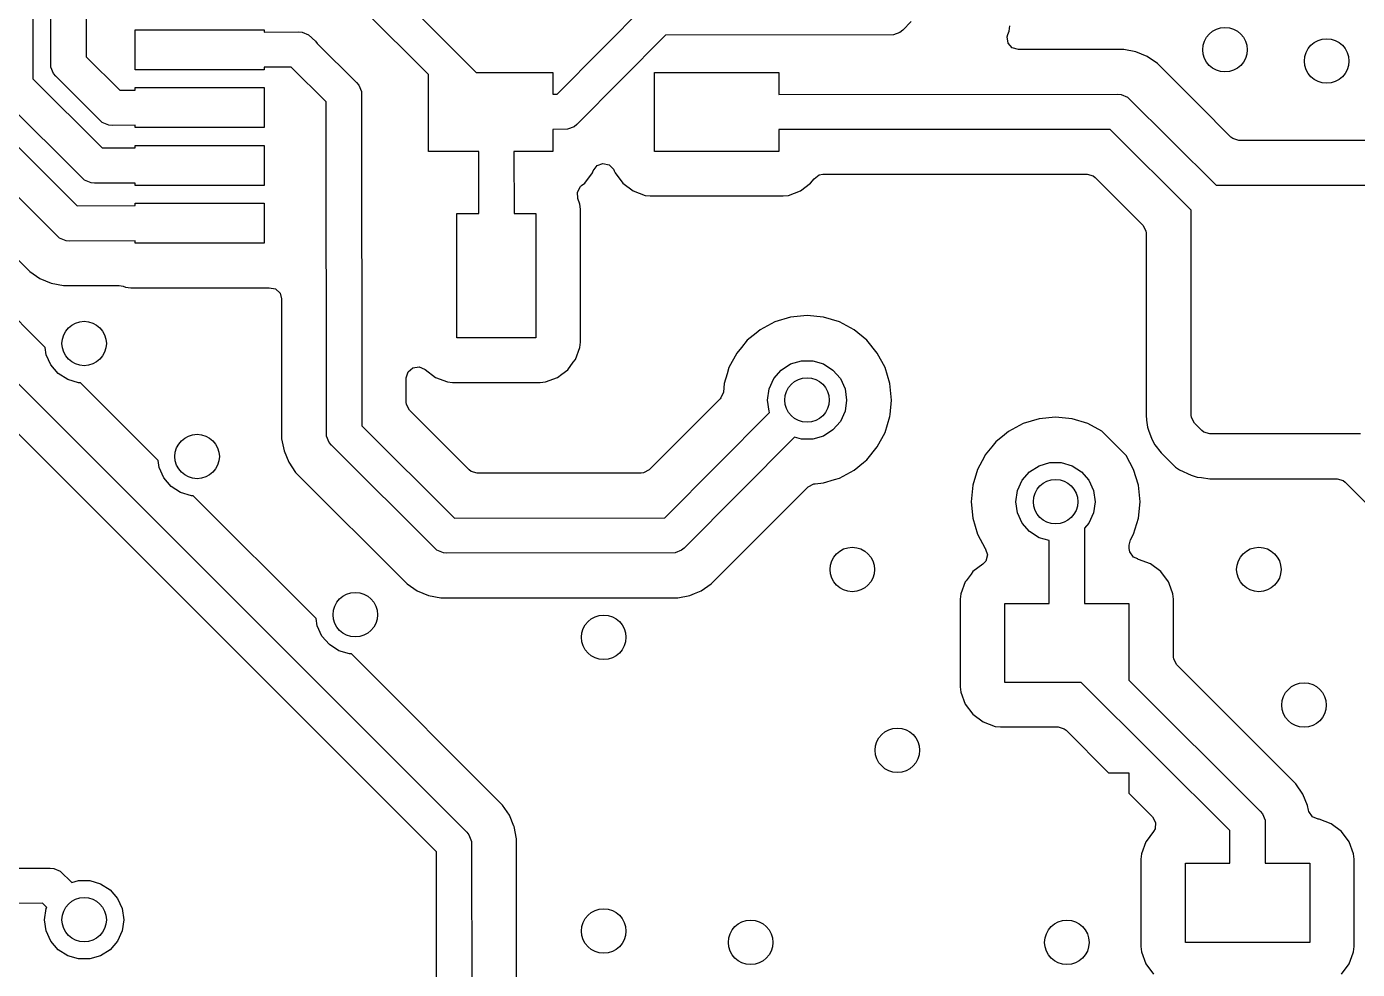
# Model space of a CAD drawing. Extents: x 0.01 to 3.19, y 0.01 to 2.39.
# Drawn here: x 2.275 to 2.864, y 0.573 to 0.99 of the extents above; entities that cross this region are included whole.
import ezdxf

# ---------------------------------------------------------------- set-up
doc = ezdxf.new("R2010")
doc.units = 0
doc.header["$MEASUREMENT"] = 0
doc.layers.add('BLACK', color=7, linetype='CONTINUOUS')

msp = doc.modelspace()

# ---------------------------------------------------------------- linework, layer by layer
at = {"layer": 'BLACK', "linetype": 'CONTINUOUS'}
for p, q in [((2.28527, 0.97228), (2.28512, 1.40965)), ((2.27709, 1.40392), (2.27724, 0.9671)), ((2.30072, 1.40626), (2.30087, 0.9769)), ((2.43128, 1.01214), (2.47359, 0.97)), ((2.4525, 0.96899), (2.42351, 0.99786)), ((2.50938, 0.96036), (2.54864, 0.99982)), ((2.66609, 0.9925), (2.66232, 0.98868)), ((2.70945, 0.98827), (2.7097, 0.99062)), ((2.3226, 0.97114), (2.3226, 0.98886)), ((2.3226, 0.98886), (2.37969, 0.98886)), ((2.37969, 0.98886), (2.37969, 0.98782)), ((2.37969, 0.98782), (2.395, 0.98787)), ((2.395, 0.98787), (2.39654, 0.98772)), ((2.39654, 0.98772), (2.39937, 0.98655)), ((2.39937, 0.98655), (2.40234, 0.9838)), ((2.40234, 0.9838), (2.40321, 0.98273)), ((2.55728, 0.98638), (2.51803, 0.94693)), ((2.65829, 0.98653), (2.55728, 0.98638)), ((2.66113, 0.9877), (2.65829, 0.98653)), ((2.66232, 0.98868), (2.66113, 0.9877)), ((2.70863, 0.98575), (2.70889, 0.98677)), ((2.70903, 0.98298), (2.70863, 0.98575)), ((2.70889, 0.98677), (2.70945, 0.98827)), ((2.40321, 0.98273), (2.42057, 0.96557)), ((2.71086, 0.98087), (2.70903, 0.98298)), ((2.71354, 0.98008), (2.71086, 0.98087)), ((2.76022, 0.98008), (2.71354, 0.98008)), ((2.76554, 0.97902), (2.76022, 0.98008)), ((2.77056, 0.97694), (2.76554, 0.97902)), ((2.28645, 0.96944), (2.28527, 0.97228)), ((2.30087, 0.9769), (2.31577, 0.96215)), ((2.39161, 0.97226), (2.37969, 0.97222)), ((2.37969, 0.97222), (2.37969, 0.97114)), ((2.40713, 0.95691), (2.39161, 0.97226)), ((2.77508, 0.97392), (2.77056, 0.97694)), ((2.79344, 0.95556), (2.77508, 0.97392)), ((2.27724, 0.9671), (2.30797, 0.93656)), ((2.28743, 0.96825), (2.28645, 0.96944)), ((2.30803, 0.94786), (2.28743, 0.96825)), ((2.37969, 0.97114), (2.3226, 0.97114)), ((2.4525, 0.935), (2.4525, 0.96899)), ((2.47359, 0.97), (2.5075, 0.97)), ((2.5075, 0.97), (2.5075, 0.96035)), ((2.5525, 0.935), (2.5525, 0.97)), ((2.5525, 0.97), (2.6075, 0.97)), ((2.6075, 0.97), (2.6075, 0.96025)), ((2.31577, 0.96215), (2.3226, 0.96218)), ((2.3226, 0.96218), (2.3226, 0.96327)), ((2.3226, 0.96327), (2.37969, 0.96327)), ((2.37969, 0.96327), (2.37969, 0.94555)), ((2.42057, 0.96557), (2.42155, 0.96437)), ((2.42155, 0.96437), (2.42272, 0.96154)), ((2.42272, 0.96154), (2.42287, 0.81364)), ((2.5075, 0.96035), (2.50938, 0.96036)), ((2.6075, 0.96025), (2.7575, 0.96037)), ((2.7575, 0.96037), (2.75904, 0.96022)), ((2.75904, 0.96022), (2.76187, 0.95905)), ((2.30021, 0.92227), (2.2638, 0.95847)), ((2.40728, 0.80903), (2.40713, 0.95691)), ((2.76187, 0.95905), (2.80108, 0.92)), ((2.80765, 0.94135), (2.79344, 0.95556)), ((2.25362, 0.95405), (2.2969, 0.91096)), ((2.28913, 0.89668), (2.24018, 0.94542)), ((2.31087, 0.94669), (2.30803, 0.94786)), ((2.3124, 0.94654), (2.31087, 0.94669)), ((2.3226, 0.94657), (2.3124, 0.94654)), ((2.3226, 0.94555), (2.3226, 0.94657)), ((2.37969, 0.94555), (2.3226, 0.94555)), ((2.514, 0.94478), (2.5075, 0.94475)), ((2.5075, 0.94475), (2.5075, 0.935)), ((2.51684, 0.94595), (2.514, 0.94478)), ((2.51803, 0.94693), (2.51684, 0.94595)), ((2.7541, 0.94477), (2.6075, 0.94465)), ((2.6075, 0.94465), (2.6075, 0.935)), ((2.79, 0.90902), (2.7541, 0.94477)), ((2.28273, 0.84824), (2.18996, 0.94101)), ((2.3226, 0.9366), (2.3226, 0.93768)), ((2.3226, 0.93768), (2.37969, 0.93768)), ((2.37969, 0.93768), (2.37969, 0.91996)), ((2.80847, 0.94069), (2.80765, 0.94135)), ((2.81116, 0.9399), (2.80847, 0.94069)), ((3.11004, 0.9399), (2.81116, 0.9399)), ((2.16752, 0.93537), (2.46937, 0.63374)), ((2.22433, 0.93341), (2.27593, 0.88181)), ((2.30797, 0.93656), (2.3226, 0.9366)), ((2.47466, 0.935), (2.4525, 0.935)), ((2.47472, 0.9075), (2.47466, 0.935)), ((2.5075, 0.935), (2.49026, 0.935)), ((2.49026, 0.935), (2.49032, 0.9075)), ((2.6075, 0.935), (2.5525, 0.935)), ((2.52158, 0.92092), (2.52497, 0.92546)), ((2.52497, 0.92546), (2.52535, 0.92648)), ((2.52497, 0.92546), (2.52497, 0.92546)), ((2.52497, 0.92546), (2.52497, 0.92546)), ((2.52535, 0.92648), (2.52703, 0.92872)), ((2.52703, 0.92872), (2.52965, 0.92969)), ((2.52965, 0.92969), (2.53238, 0.9291)), ((2.53238, 0.9291), (2.53435, 0.92712)), ((2.53435, 0.92712), (2.53465, 0.92648)), ((2.53465, 0.92648), (2.53503, 0.92546)), ((2.53503, 0.92546), (2.53503, 0.92546)), ((2.53503, 0.92546), (2.53842, 0.92092)), ((2.62532, 0.92461), (2.62705, 0.92492)), ((2.62705, 0.92492), (2.74402, 0.92492)), ((2.74402, 0.92492), (2.7467, 0.92413)), ((2.45593, 0.62512), (2.15975, 0.92108)), ((2.30305, 0.9211), (2.30021, 0.92227)), ((2.30458, 0.92094), (2.30305, 0.9211)), ((2.3226, 0.921), (2.30458, 0.92094)), ((2.3226, 0.91996), (2.3226, 0.921)), ((2.37969, 0.91996), (2.3226, 0.91996)), ((2.51833, 0.91698), (2.51967, 0.91944)), ((2.51967, 0.91944), (2.52021, 0.9199)), ((2.52021, 0.9199), (2.52158, 0.92092)), ((2.52158, 0.92092), (2.52158, 0.92092)), ((2.53842, 0.92092), (2.54296, 0.91753)), ((2.61704, 0.91753), (2.62158, 0.92092)), ((2.62158, 0.92092), (2.62308, 0.92293)), ((2.62308, 0.92293), (2.62532, 0.92461)), ((2.7467, 0.92413), (2.74753, 0.92347)), ((2.74753, 0.92347), (2.76865, 0.90235)), ((2.80108, 0.92), (3.11004, 0.92)), ((2.51853, 0.91419), (2.51833, 0.91698)), ((2.51945, 0.91173), (2.51853, 0.91419)), ((2.54296, 0.91753), (2.54296, 0.91753)), ((2.54296, 0.91753), (2.54827, 0.91555)), ((2.54827, 0.91555), (2.54827, 0.91555)), ((2.54827, 0.91555), (2.55062, 0.9153)), ((2.55062, 0.9153), (2.55062, 0.9153)), ((2.55062, 0.9153), (2.60938, 0.9153)), ((2.60938, 0.9153), (2.60939, 0.9153)), ((2.60939, 0.9153), (2.61173, 0.91555)), ((2.61173, 0.91555), (2.61704, 0.91753)), ((2.61173, 0.91555), (2.61173, 0.91555)), ((2.61704, 0.91753), (2.61704, 0.91753)), ((2.61704, 0.91753), (2.61704, 0.91753)), ((2.2969, 0.91096), (2.3226, 0.91103)), ((2.3226, 0.91103), (2.3226, 0.91209)), ((2.3226, 0.91209), (2.37969, 0.91209)), ((2.37969, 0.91209), (2.37969, 0.89437)), ((2.465, 0.8525), (2.465, 0.9075)), ((2.465, 0.9075), (2.47472, 0.9075)), ((2.49032, 0.9075), (2.5, 0.9075)), ((2.5, 0.9075), (2.5, 0.8525)), ((2.5197, 0.90938), (2.51945, 0.91173)), ((2.5197, 0.85062), (2.5197, 0.90938)), ((2.79, 0.81827), (2.79, 0.90902)), ((2.76865, 0.90235), (2.76999, 0.8999)), ((2.29197, 0.89551), (2.28913, 0.89668)), ((2.29351, 0.89535), (2.29197, 0.89551)), ((2.3226, 0.89543), (2.29351, 0.89535)), ((2.3226, 0.89437), (2.3226, 0.89543)), ((2.76999, 0.8999), (2.7701, 0.89884)), ((2.7701, 0.89884), (2.7701, 0.81827)), ((2.37969, 0.89437), (2.3226, 0.89437)), ((2.27593, 0.88181), (2.27593, 0.88181)), ((2.27593, 0.88181), (2.28044, 0.87879)), ((2.28044, 0.87879), (2.28546, 0.87671)), ((2.28546, 0.87671), (2.28546, 0.87671)), ((2.28546, 0.87671), (2.29079, 0.87565)), ((2.29079, 0.87565), (2.29079, 0.87565)), ((2.29079, 0.87565), (2.29079, 0.87565)), ((2.29079, 0.87565), (2.31551, 0.87565)), ((2.31551, 0.87565), (2.31724, 0.87534)), ((2.31724, 0.87534), (2.31837, 0.87492)), ((2.31837, 0.87492), (2.31837, 0.87492)), ((2.31837, 0.87492), (2.32071, 0.87467)), ((2.32071, 0.87467), (2.32071, 0.87467)), ((2.32071, 0.87467), (2.38157, 0.87467)), ((2.38157, 0.87467), (2.38193, 0.8747)), ((2.38157, 0.87467), (2.38157, 0.87467)), ((2.38193, 0.8747), (2.38468, 0.87421)), ((2.38468, 0.87421), (2.38673, 0.8723)), ((2.38673, 0.8723), (2.38742, 0.86977)), ((2.38742, 0.86977), (2.38742, 0.80785)), ((2.6127, 0.86169), (2.60569, 0.85956)), ((2.62, 0.8624), (2.6127, 0.86169)), ((2.6127, 0.86169), (2.6127, 0.86169)), ((2.6127, 0.86169), (2.6127, 0.86169)), ((2.6273, 0.86169), (2.62, 0.8624)), ((2.62, 0.8624), (2.62, 0.8624)), ((2.63431, 0.85956), (2.6273, 0.86169)), ((2.6273, 0.86169), (2.6273, 0.86169)), ((2.6273, 0.86169), (2.6273, 0.86169)), ((2.59743, 0.85463), (2.59355, 0.85145)), ((2.59922, 0.8561), (2.59743, 0.85463)), ((2.60569, 0.85956), (2.59922, 0.8561)), ((2.59922, 0.8561), (2.59922, 0.8561)), ((2.59922, 0.8561), (2.59922, 0.8561)), ((2.64078, 0.8561), (2.63431, 0.85956)), ((2.64645, 0.85145), (2.64078, 0.8561)), ((2.5, 0.8525), (2.465, 0.8525)), ((2.51747, 0.84296), (2.51945, 0.84827)), ((2.51945, 0.84827), (2.5197, 0.85062)), ((2.51945, 0.84827), (2.51945, 0.84827)), ((2.59094, 0.84827), (2.5889, 0.84578)), ((2.59355, 0.85145), (2.59094, 0.84827)), ((2.6511, 0.84578), (2.64645, 0.85145)), ((2.28319, 0.84506), (2.28273, 0.84824)), ((2.28526, 0.84053), (2.28319, 0.84506)), ((2.51653, 0.8417), (2.51747, 0.84296)), ((2.51747, 0.84296), (2.51747, 0.84296)), ((2.51747, 0.84296), (2.51747, 0.84296)), ((2.5889, 0.84578), (2.58544, 0.83931)), ((2.5889, 0.84578), (2.5889, 0.84578)), ((2.65456, 0.83931), (2.6511, 0.84578)), ((2.28853, 0.83676), (2.28526, 0.84053)), ((2.29272, 0.83406), (2.28853, 0.83676)), ((2.44258, 0.83479), (2.44337, 0.83747)), ((2.44337, 0.83747), (2.44548, 0.8393)), ((2.44548, 0.8393), (2.44825, 0.8397)), ((2.44825, 0.8397), (2.45062, 0.83862)), ((2.45062, 0.83862), (2.45064, 0.83864)), ((2.45064, 0.83864), (2.45073, 0.83857)), ((2.45073, 0.83857), (2.45079, 0.83854)), ((2.45079, 0.83854), (2.45088, 0.83846)), ((2.45088, 0.83846), (2.45546, 0.83503)), ((2.5114, 0.83642), (2.51408, 0.83842)), ((2.51408, 0.83842), (2.51653, 0.8417)), ((2.58461, 0.83656), (2.58331, 0.8323)), ((2.58544, 0.83931), (2.58461, 0.83656)), ((2.60526, 0.83447), (2.60853, 0.83824)), ((2.60853, 0.83824), (2.61272, 0.84094)), ((2.61272, 0.84094), (2.61751, 0.84234)), ((2.61751, 0.84234), (2.62249, 0.84234)), ((2.62249, 0.84234), (2.62728, 0.84094)), ((2.62728, 0.84094), (2.63147, 0.83824)), ((2.63147, 0.83824), (2.63474, 0.83447)), ((2.65669, 0.8323), (2.65456, 0.83931)), ((2.29751, 0.83266), (2.29272, 0.83406)), ((2.29831, 0.83266), (2.29751, 0.83266)), ((2.33273, 0.79824), (2.29831, 0.83266)), ((2.44258, 0.82405), (2.44258, 0.83479)), ((2.45546, 0.83503), (2.45546, 0.83503)), ((2.45546, 0.83503), (2.46077, 0.83305)), ((2.46077, 0.83305), (2.46077, 0.83305)), ((2.46077, 0.83305), (2.46312, 0.8328)), ((2.46312, 0.8328), (2.46312, 0.8328)), ((2.46312, 0.8328), (2.50188, 0.8328)), ((2.50188, 0.8328), (2.50189, 0.8328)), ((2.50189, 0.8328), (2.50423, 0.83305)), ((2.50423, 0.83305), (2.50954, 0.83503)), ((2.50423, 0.83305), (2.50423, 0.83305)), ((2.50954, 0.83503), (2.5114, 0.83642)), ((2.50954, 0.83503), (2.50954, 0.83503)), ((2.50954, 0.83503), (2.50954, 0.83503)), ((2.58331, 0.8323), (2.58294, 0.82854)), ((2.58331, 0.8323), (2.58331, 0.8323)), ((2.60319, 0.82994), (2.60526, 0.83447)), ((2.63474, 0.83447), (2.63681, 0.82994)), ((2.6574, 0.825), (2.65669, 0.8323)), ((2.65669, 0.8323), (2.65669, 0.8323)), ((2.65669, 0.8323), (2.65669, 0.8323)), ((2.58151, 0.82552), (2.55007, 0.79407)), ((2.5819, 0.82595), (2.58151, 0.82552)), ((2.58294, 0.82854), (2.5819, 0.82595)), ((2.60248, 0.825), (2.60319, 0.82994)), ((2.60319, 0.82006), (2.60248, 0.825)), ((2.63681, 0.82994), (2.63752, 0.825)), ((2.63752, 0.825), (2.63681, 0.82006)), ((2.65677, 0.8186), (2.6574, 0.825)), ((2.6574, 0.825), (2.6574, 0.825)), ((2.44269, 0.82299), (2.44258, 0.82405)), ((2.44403, 0.82054), (2.44269, 0.82299)), ((2.4705, 0.79407), (2.44403, 0.82054)), ((2.55697, 0.77291), (2.60343, 0.81953)), ((2.60343, 0.81953), (2.60319, 0.82006)), ((2.63681, 0.82006), (2.63474, 0.81553)), ((2.42287, 0.81364), (2.46393, 0.77277)), ((2.63474, 0.81553), (2.63147, 0.81176)), ((2.65456, 0.81069), (2.65669, 0.8177)), ((2.65669, 0.8177), (2.65677, 0.8186)), ((2.71569, 0.81456), (2.70922, 0.8111)), ((2.7227, 0.81669), (2.71569, 0.81456)), ((2.73, 0.8174), (2.7227, 0.81669)), ((2.7227, 0.81669), (2.7227, 0.81669)), ((2.7227, 0.81669), (2.7227, 0.81669)), ((2.7373, 0.81669), (2.73, 0.8174)), ((2.73, 0.8174), (2.73, 0.8174)), ((2.74431, 0.81456), (2.7373, 0.81669)), ((2.7373, 0.81669), (2.7373, 0.81669)), ((2.7373, 0.81669), (2.7373, 0.81669)), ((2.75045, 0.81128), (2.74431, 0.81456)), ((2.7701, 0.81827), (2.77021, 0.81615)), ((2.77021, 0.81615), (2.77021, 0.81615)), ((2.77021, 0.81615), (2.77033, 0.81509)), ((2.77033, 0.81509), (2.77033, 0.81509)), ((2.77033, 0.81509), (2.77067, 0.81299)), ((2.77067, 0.81299), (2.77067, 0.81299)), ((2.77067, 0.81299), (2.77067, 0.81299)), ((2.77067, 0.81299), (2.77117, 0.81165)), ((2.79011, 0.81722), (2.79, 0.81827)), ((2.79145, 0.81477), (2.79011, 0.81722)), ((2.79477, 0.81145), (2.79145, 0.81477)), ((2.38742, 0.80785), (2.38848, 0.80253)), ((2.40845, 0.8062), (2.40728, 0.80903)), ((2.6145, 0.80854), (2.56561, 0.75947)), ((2.61751, 0.80766), (2.6145, 0.80854)), ((2.62249, 0.80766), (2.61751, 0.80766)), ((2.62728, 0.80906), (2.62249, 0.80766)), ((2.63147, 0.81176), (2.62728, 0.80906)), ((2.6511, 0.80422), (2.65456, 0.81069)), ((2.70743, 0.80963), (2.70355, 0.80645)), ((2.70922, 0.8111), (2.70743, 0.80963)), ((2.70922, 0.8111), (2.70922, 0.8111)), ((2.70922, 0.8111), (2.70922, 0.8111)), ((2.76126, 0.80048), (2.75045, 0.81128)), ((2.77117, 0.81165), (2.77265, 0.80768)), ((2.77265, 0.80768), (2.77399, 0.80523)), ((2.79559, 0.81079), (2.79477, 0.81145)), ((2.79827, 0.81), (2.79559, 0.81079)), ((2.865, 0.81), (2.79827, 0.81)), ((2.38848, 0.80253), (2.38848, 0.80253)), ((2.38848, 0.80253), (2.39056, 0.79751)), ((2.40943, 0.805), (2.40845, 0.8062)), ((2.45616, 0.75849), (2.40943, 0.805)), ((2.64645, 0.79855), (2.6511, 0.80422)), ((2.70172, 0.80422), (2.6989, 0.80078)), ((2.70355, 0.80645), (2.70172, 0.80422)), ((2.77399, 0.80523), (2.77672, 0.80157)), ((2.77672, 0.80157), (2.78262, 0.79568)), ((2.33319, 0.79506), (2.33273, 0.79824)), ((2.39056, 0.79751), (2.39358, 0.79299)), ((2.64078, 0.7939), (2.64502, 0.79738)), ((2.64502, 0.79738), (2.64645, 0.79855)), ((2.6985, 0.80004), (2.69544, 0.79431)), ((2.6989, 0.80078), (2.6985, 0.80004)), ((2.71853, 0.79324), (2.72272, 0.79594)), ((2.72272, 0.79594), (2.72751, 0.79734)), ((2.72751, 0.79734), (2.73249, 0.79734)), ((2.73249, 0.79734), (2.73728, 0.79594)), ((2.73728, 0.79594), (2.74147, 0.79324)), ((2.76456, 0.79431), (2.76126, 0.80048)), ((2.78262, 0.79568), (2.7831, 0.79529)), ((2.7831, 0.79529), (2.7831, 0.79529)), ((2.7831, 0.79529), (2.7831, 0.79529)), ((2.7831, 0.79529), (2.7831, 0.79529)), ((2.7831, 0.79529), (2.78483, 0.79405)), ((2.33526, 0.79053), (2.33319, 0.79506)), ((2.33853, 0.78676), (2.33526, 0.79053)), ((2.39358, 0.79299), (2.39358, 0.79299)), ((2.39358, 0.79299), (2.44295, 0.74362)), ((2.47133, 0.79341), (2.4705, 0.79407)), ((2.47401, 0.79262), (2.47133, 0.79341)), ((2.54656, 0.79262), (2.47401, 0.79262)), ((2.54762, 0.79273), (2.54656, 0.79262)), ((2.55007, 0.79407), (2.54762, 0.79273)), ((2.6273, 0.78831), (2.63216, 0.78979)), ((2.63216, 0.78979), (2.63431, 0.79044)), ((2.63431, 0.79044), (2.64078, 0.7939)), ((2.64078, 0.7939), (2.64078, 0.7939)), ((2.69544, 0.79431), (2.69331, 0.7873)), ((2.71319, 0.78494), (2.71526, 0.78947)), ((2.71526, 0.78947), (2.71853, 0.79324)), ((2.74147, 0.79324), (2.74474, 0.78947)), ((2.74474, 0.78947), (2.74681, 0.78494)), ((2.76669, 0.7873), (2.76456, 0.79431)), ((2.78483, 0.79405), (2.78998, 0.79169)), ((2.78998, 0.79169), (2.79267, 0.7909)), ((2.79267, 0.7909), (2.79267, 0.7909)), ((2.79267, 0.7909), (2.79454, 0.79064)), ((2.79454, 0.79064), (2.79827, 0.7901)), ((2.79827, 0.7901), (2.8547, 0.7901)), ((2.8547, 0.7901), (2.85738, 0.78931)), ((2.34272, 0.78406), (2.33853, 0.78676)), ((2.34751, 0.78266), (2.34272, 0.78406)), ((2.57762, 0.74362), (2.62052, 0.78651)), ((2.62052, 0.78651), (2.62297, 0.78785)), ((2.62297, 0.78785), (2.62354, 0.78794)), ((2.62354, 0.78794), (2.6273, 0.78831)), ((2.6273, 0.78831), (2.6273, 0.78831)), ((2.69331, 0.7873), (2.6926, 0.78)), ((2.69331, 0.7873), (2.69331, 0.7873)), ((2.69331, 0.7873), (2.69331, 0.7873)), ((2.71248, 0.78), (2.71319, 0.78494)), ((2.74681, 0.78494), (2.74752, 0.78)), ((2.7674, 0.78), (2.76669, 0.7873)), ((2.76669, 0.7873), (2.76669, 0.7873)), ((2.76669, 0.7873), (2.76669, 0.7873)), ((2.85738, 0.78931), (2.85821, 0.78865)), ((2.85821, 0.78865), (2.91947, 0.72738)), ((2.34831, 0.78266), (2.34751, 0.78266)), ((2.40273, 0.72824), (2.34831, 0.78266)), ((2.6926, 0.78), (2.6926, 0.78)), ((2.6926, 0.78), (2.69331, 0.7727)), ((2.71319, 0.77506), (2.71248, 0.78)), ((2.74752, 0.78), (2.74681, 0.77506)), ((2.76669, 0.7727), (2.7674, 0.78)), ((2.7674, 0.78), (2.7674, 0.78)), ((2.46393, 0.77277), (2.55697, 0.77291)), ((2.69331, 0.7727), (2.69544, 0.76569)), ((2.71526, 0.77053), (2.71319, 0.77506)), ((2.74681, 0.77506), (2.74474, 0.77053)), ((2.76456, 0.76569), (2.76669, 0.7727)), ((2.76669, 0.7727), (2.76669, 0.7727)), ((2.71853, 0.76676), (2.71526, 0.77053)), ((2.72272, 0.76406), (2.71853, 0.76676)), ((2.74474, 0.77053), (2.74274, 0.76823)), ((2.74274, 0.76823), (2.74283, 0.735)), ((2.69544, 0.76569), (2.6989, 0.75922)), ((2.72716, 0.76276), (2.72272, 0.76406)), ((2.72723, 0.735), (2.72716, 0.76276)), ((2.76258, 0.76074), (2.76316, 0.76308)), ((2.76258, 0.75935), (2.76258, 0.76074)), ((2.76316, 0.76308), (2.76456, 0.76569)), ((2.76456, 0.76569), (2.76456, 0.76569)), ((2.459, 0.75732), (2.45616, 0.75849)), ((2.46053, 0.75717), (2.459, 0.75732)), ((2.56158, 0.75732), (2.46053, 0.75717)), ((2.56441, 0.75849), (2.56158, 0.75732)), ((2.56561, 0.75947), (2.56441, 0.75849)), ((2.6989, 0.75922), (2.69898, 0.7591)), ((2.69898, 0.7591), (2.699, 0.75903)), ((2.699, 0.75903), (2.69901, 0.759)), ((2.69901, 0.759), (2.69901, 0.759)), ((2.69901, 0.759), (2.69981, 0.75643)), ((2.69981, 0.75643), (2.69907, 0.75374)), ((2.76283, 0.75778), (2.76258, 0.75935)), ((2.76443, 0.75549), (2.76283, 0.75778)), ((2.76646, 0.75465), (2.76443, 0.75549)), ((2.76643, 0.75452), (2.76646, 0.75465)), ((2.76673, 0.75445), (2.76643, 0.75452)), ((2.77204, 0.75247), (2.76673, 0.75445)), ((2.76673, 0.75445), (2.76673, 0.75445)), ((2.69342, 0.74908), (2.69257, 0.74794)), ((2.69783, 0.75237), (2.69342, 0.74908)), ((2.69342, 0.74908), (2.69342, 0.74908)), ((2.69342, 0.74908), (2.69342, 0.74908)), ((2.69907, 0.75374), (2.69783, 0.75237)), ((2.77658, 0.74908), (2.77204, 0.75247)), ((2.77997, 0.74454), (2.77658, 0.74908)), ((2.44295, 0.74362), (2.44295, 0.74362)), ((2.44295, 0.74362), (2.44747, 0.7406)), ((2.5731, 0.7406), (2.57762, 0.74362)), ((2.69003, 0.74454), (2.68805, 0.73923)), ((2.69036, 0.74498), (2.69003, 0.74454)), ((2.69003, 0.74454), (2.69003, 0.74454)), ((2.69257, 0.74794), (2.69036, 0.74498)), ((2.78028, 0.74373), (2.77997, 0.74454)), ((2.77997, 0.74454), (2.77997, 0.74454)), ((2.77997, 0.74454), (2.77997, 0.74454)), ((2.78195, 0.73923), (2.78028, 0.74373)), ((2.44747, 0.7406), (2.45249, 0.73852)), ((2.45249, 0.73852), (2.45249, 0.73852)), ((2.45249, 0.73852), (2.45782, 0.73746)), ((2.45782, 0.73746), (2.45782, 0.73746)), ((2.45782, 0.73746), (2.56276, 0.73746)), ((2.56276, 0.73746), (2.56808, 0.73852)), ((2.56808, 0.73852), (2.5701, 0.73935)), ((2.56808, 0.73852), (2.56808, 0.73852)), ((2.5701, 0.73935), (2.5731, 0.7406)), ((2.68805, 0.73923), (2.6878, 0.73688)), ((2.6878, 0.73688), (2.6878, 0.69812)), ((2.7822, 0.73688), (2.78195, 0.73923)), ((2.7822, 0.71135), (2.7822, 0.73688)), ((2.7822, 0.73688), (2.7822, 0.73688)), ((2.7075, 0.7), (2.7075, 0.735)), ((2.7075, 0.735), (2.72723, 0.735)), ((2.74283, 0.735), (2.7625, 0.735)), ((2.7625, 0.735), (2.7625, 0.70098)), ((2.40319, 0.72506), (2.40273, 0.72824)), ((2.40526, 0.72053), (2.40319, 0.72506)), ((2.40853, 0.71676), (2.40526, 0.72053)), ((2.41272, 0.71406), (2.40853, 0.71676)), ((2.41751, 0.71266), (2.41272, 0.71406)), ((2.41831, 0.71266), (2.41751, 0.71266)), ((2.48522, 0.64575), (2.41831, 0.71266)), ((2.78232, 0.7103), (2.7822, 0.71135)), ((2.78366, 0.70784), (2.78232, 0.7103)), ((2.83642, 0.65508), (2.78366, 0.70784)), ((2.6878, 0.69812), (2.6878, 0.69811)), ((2.6878, 0.69811), (2.68805, 0.69577)), ((2.68805, 0.69577), (2.68805, 0.69577)), ((2.68805, 0.69577), (2.69003, 0.69046)), ((2.7414, 0.7), (2.7075, 0.7)), ((2.80714, 0.63443), (2.7414, 0.7)), ((2.7625, 0.70098), (2.82057, 0.64307)), ((2.69003, 0.69046), (2.69003, 0.69046)), ((2.69003, 0.69046), (2.69342, 0.68592)), ((2.69342, 0.68592), (2.69796, 0.68253)), ((2.69796, 0.68253), (2.69796, 0.68253)), ((2.69796, 0.68253), (2.70327, 0.68055)), ((2.70327, 0.68055), (2.70327, 0.68055)), ((2.70327, 0.68055), (2.70561, 0.6803)), ((2.70561, 0.6803), (2.70562, 0.6803)), ((2.70562, 0.6803), (2.73115, 0.6803)), ((2.73115, 0.6803), (2.73383, 0.67951)), ((2.73383, 0.67951), (2.73466, 0.67884)), ((2.73466, 0.67884), (2.7535, 0.66)), ((2.7535, 0.66), (2.7625, 0.66)), ((2.7625, 0.66), (2.7625, 0.651)), ((2.83944, 0.65056), (2.83642, 0.65508)), ((2.7625, 0.651), (2.77295, 0.64055)), ((2.84152, 0.64554), (2.83944, 0.65056)), ((2.48824, 0.64123), (2.48522, 0.64575)), ((2.82057, 0.64307), (2.82155, 0.64187)), ((2.84193, 0.64347), (2.84152, 0.64554)), ((2.84209, 0.64287), (2.84193, 0.64347)), ((2.84368, 0.64057), (2.84209, 0.64287)), ((2.49021, 0.63648), (2.48824, 0.64123)), ((2.49032, 0.63621), (2.49021, 0.63648)), ((2.49021, 0.63648), (2.49021, 0.63648)), ((2.49021, 0.63648), (2.49021, 0.63648)), ((2.49138, 0.63088), (2.49032, 0.63621)), ((2.77295, 0.64055), (2.77429, 0.63809)), ((2.77429, 0.63809), (2.77409, 0.6353)), ((2.82155, 0.64187), (2.82272, 0.63904)), ((2.82272, 0.63904), (2.8228, 0.62)), ((2.84627, 0.6395), (2.84368, 0.64057)), ((2.84673, 0.63945), (2.84627, 0.6395)), ((2.85204, 0.63747), (2.84673, 0.63945)), ((2.85658, 0.63408), (2.85204, 0.63747)), ((2.46937, 0.63374), (2.47035, 0.63254)), ((2.47035, 0.63254), (2.47152, 0.6297)), ((2.49138, 0.36625), (2.49138, 0.63088)), ((2.49138, 0.63088), (2.49138, 0.63088)), ((2.77342, 0.63407), (2.77004, 0.62956)), ((2.77409, 0.6353), (2.77342, 0.63407)), ((2.8072, 0.62), (2.80714, 0.63443)), ((2.85997, 0.62954), (2.85658, 0.63408)), ((2.45608, 0.25326), (2.45593, 0.62512)), ((2.47152, 0.6297), (2.47167, 0.25786)), ((2.77003, 0.62954), (2.76805, 0.62423)), ((2.77004, 0.62956), (2.77003, 0.62954)), ((2.77003, 0.62954), (2.77003, 0.62954)), ((2.86195, 0.62423), (2.85997, 0.62954)), ((2.76805, 0.62423), (2.7678, 0.62188)), ((2.7678, 0.62188), (2.7678, 0.58312)), ((2.7875, 0.585), (2.7875, 0.62)), ((2.7875, 0.62), (2.8072, 0.62)), ((2.8228, 0.62), (2.8425, 0.62)), ((2.8425, 0.62), (2.8425, 0.585)), ((2.8622, 0.62188), (2.86195, 0.62423)), ((2.8622, 0.58312), (2.8622, 0.62188)), ((2.17107, 0.61775), (2.285, 0.61787)), ((2.285, 0.61787), (2.28654, 0.61772)), ((2.28654, 0.61772), (2.28937, 0.61655)), ((2.28937, 0.61655), (2.29452, 0.61147)), ((2.29452, 0.61147), (2.29751, 0.61234)), ((2.29751, 0.61234), (2.30249, 0.61234)), ((2.30249, 0.61234), (2.30728, 0.61094)), ((2.30728, 0.61094), (2.31147, 0.60824)), ((2.31147, 0.60824), (2.31474, 0.60447)), ((2.28162, 0.60227), (2.17098, 0.60215)), ((2.28344, 0.60048), (2.28162, 0.60227)), ((2.31474, 0.60447), (2.31681, 0.59994)), ((2.28248, 0.595), (2.28319, 0.59994)), ((2.28319, 0.59006), (2.28248, 0.595)), ((2.28319, 0.59994), (2.28344, 0.60048)), ((2.31681, 0.59994), (2.31752, 0.595)), ((2.31752, 0.595), (2.31681, 0.59006)), ((2.28526, 0.58553), (2.28319, 0.59006)), ((2.31681, 0.59006), (2.31474, 0.58553)), ((2.28853, 0.58176), (2.28526, 0.58553)), ((2.31474, 0.58553), (2.31147, 0.58176)), ((2.8425, 0.585), (2.7875, 0.585)), ((2.29272, 0.57906), (2.28853, 0.58176)), ((2.29751, 0.57766), (2.29272, 0.57906)), ((2.30249, 0.57766), (2.29751, 0.57766)), ((2.30728, 0.57906), (2.30249, 0.57766)), ((2.31147, 0.58176), (2.30728, 0.57906)), ((2.7678, 0.58312), (2.7678, 0.58311)), ((2.7678, 0.58311), (2.76805, 0.58077)), ((2.76805, 0.58077), (2.76805, 0.58077)), ((2.76805, 0.58077), (2.77003, 0.57546)), ((2.85997, 0.57546), (2.86178, 0.5803)), ((2.86178, 0.5803), (2.86195, 0.58077)), ((2.86195, 0.58077), (2.8622, 0.58312)), ((2.77003, 0.57546), (2.77003, 0.57546)), ((2.77003, 0.57546), (2.77342, 0.57092)), ((2.85658, 0.57092), (2.85997, 0.57546)), ((2.85997, 0.57546), (2.85997, 0.57546)), ((2.85997, 0.57546), (2.85997, 0.57546))]:
    msp.add_line(p, q, dxfattribs=at)
at = {"layer": 'BLACK'}
for centre in [(2.805, 0.98), (2.85, 0.975), (2.3, 0.85), (2.62, 0.825), (2.35, 0.8), (2.73, 0.78), (2.64, 0.75), (2.82, 0.75), (2.42, 0.73), (2.53, 0.72), (2.84, 0.69), (2.66, 0.67), (2.3, 0.595), (2.53, 0.59), (2.595, 0.585), (2.735, 0.585)]:
    msp.add_circle(centre, 0.00984, dxfattribs=at)

doc.saveas('drawing.dxf')
